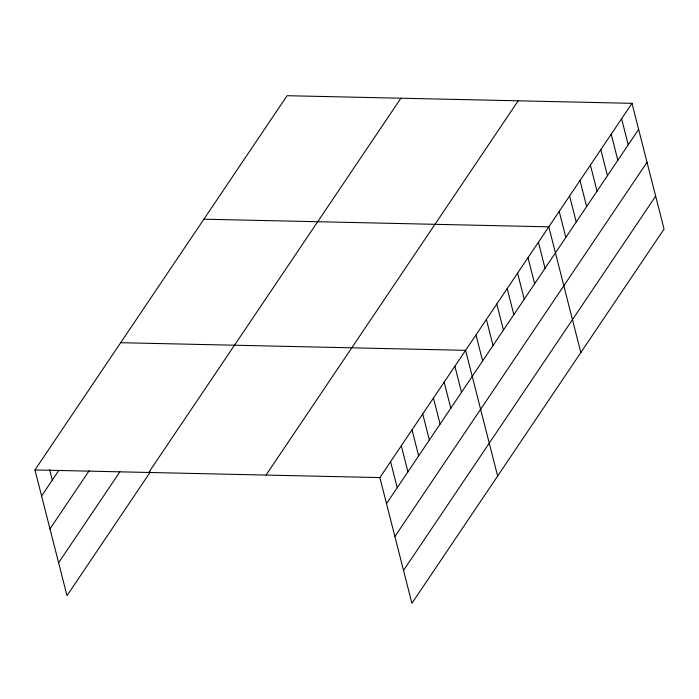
<?xml version="1.0" encoding="UTF-8"?>
<svg xmlns="http://www.w3.org/2000/svg" width="699" height="699" viewBox="0 0 699 699"><rect width="100%" height="100%" fill="white"/><g stroke="black" fill="none" stroke-linecap="round" stroke-linejoin="round"><path stroke-width="1.05" d="M150.337 471.956L66.999 595.67L34.95 469.946L287.088 95.702L632.001 103.33L664.05 229.054L411.912 603.298L379.863 477.583L632.001 103.33M41.591 495.993L58.856 470.366M49.97 528.89L89.262 470.567M58.611 562.774L119.931 471.764M148.773 472.463L400.911 98.218M266.048 475.058L518.186 100.813M386.503 503.63L638.641 129.385M394.891 536.517L647.029 162.273M403.533 570.41L655.662 196.157M203.881 219.206L548.802 226.834L580.843 352.549M120.674 342.702L465.595 350.339L497.636 476.054M34.95 469.946L379.863 477.583M621.603 118.769L628.244 144.815M611.206 134.208L617.846 160.254M600.799 149.647L607.44 175.694M590.402 165.086L597.042 191.133M580.004 180.525L586.644 206.572M569.598 195.956L576.238 222.002M559.2 211.395L565.841 237.442M538.396 242.273L545.037 268.32M527.998 257.713L534.639 283.759M517.601 273.152L524.233 299.198M507.194 288.582L513.835 314.629M496.797 304.021L503.437 330.068M486.399 319.46L493.031 345.507M475.993 334.9L482.633 360.946M454.874 366.241L461.515 392.288M444.162 382.143L450.803 408.19M433.45 398.054L440.082 424.101M422.729 413.957L429.369 440.003M412.017 429.868L418.657 455.914M401.296 445.77L407.936 471.816M390.584 461.672L397.224 487.719M49.646 469.667L52.303 480.091"/></g></svg>
